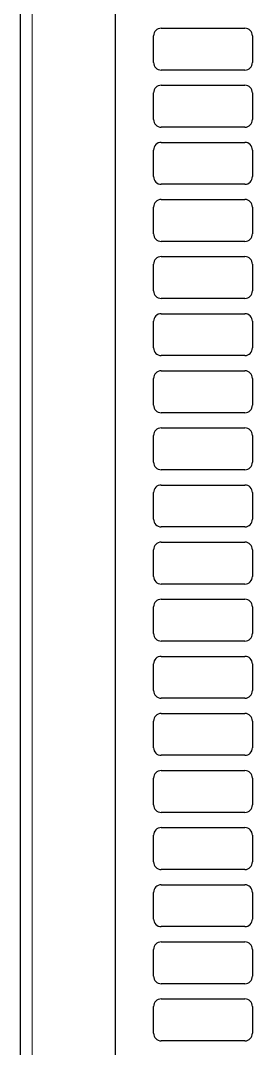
# Model space of a CAD drawing. Header units: millimetres. Extents: x -591 to 844, y -456 to 1988.
# Drawn here: x 293 to 354, y 1349 to 1619 of the extents above; entities that cross this region are included whole.
import ezdxf

# ---------------------------------------------------------------- set-up
doc = ezdxf.new("R2010")
doc.units = ezdxf.units.MM

msp = doc.modelspace()

# ---------------------------------------------------------------- linework, layer by layer
at = {"color": 7, "linetype": 'Continuous', "lineweight": 25}
for p, q in [((292.98, -240.98), (292.98, 1842.02)), ((317.98, -240.98), (317.98, 1812.82)), ((327.98, 1608.02), (327.98, 1615.02)), ((329.98, 1617.02), (351.98, 1617.02)), ((353.98, 1615.02), (353.98, 1608.02)), ((351.98, 1606.02), (329.98, 1606.02)), ((329.98, 1602.02), (351.98, 1602.02)), ((327.98, 1593.02), (327.98, 1600.02)), ((353.98, 1600.02), (353.98, 1593.02)), ((351.98, 1591.02), (329.98, 1591.02)), ((327.98, 1578.02), (327.98, 1585.02)), ((329.98, 1587.02), (351.98, 1587.02)), ((353.98, 1585.02), (353.98, 1578.02)), ((351.98, 1576.02), (329.98, 1576.02)), ((329.98, 1572.02), (351.98, 1572.02)), ((327.98, 1563.02), (327.98, 1570.02)), ((353.98, 1570.02), (353.98, 1563.02)), ((351.98, 1561.02), (329.98, 1561.02)), ((329.98, 1557.02), (351.98, 1557.02)), ((327.98, 1548.02), (327.98, 1555.02)), ((353.98, 1555.02), (353.98, 1548.02)), ((351.98, 1546.02), (329.98, 1546.02)), ((329.98, 1542.02), (351.98, 1542.02)), ((327.98, 1533.02), (327.98, 1540.02)), ((353.98, 1540.02), (353.98, 1533.02)), ((351.98, 1531.02), (329.98, 1531.02)), ((329.98, 1527.02), (351.98, 1527.02)), ((327.98, 1518.02), (327.98, 1525.02)), ((353.98, 1525.02), (353.98, 1518.02)), ((351.98, 1516.02), (329.98, 1516.02)), ((329.98, 1512.02), (351.98, 1512.02)), ((327.98, 1503.02), (327.98, 1510.02)), ((353.98, 1510.02), (353.98, 1503.02)), ((351.98, 1501.02), (329.98, 1501.02)), ((329.98, 1497.02), (351.98, 1497.02)), ((327.98, 1488.02), (327.98, 1495.02)), ((353.98, 1495.02), (353.98, 1488.02)), ((351.98, 1486.02), (329.98, 1486.02)), ((327.98, 1473.02), (327.98, 1480.02)), ((329.98, 1482.02), (351.98, 1482.02)), ((353.98, 1480.02), (353.98, 1473.02)), ((351.98, 1471.02), (329.98, 1471.02)), ((329.98, 1467.02), (351.98, 1467.02)), ((327.98, 1458.02), (327.98, 1465.02)), ((353.98, 1465.02), (353.98, 1458.02)), ((351.98, 1456.02), (329.98, 1456.02)), ((327.98, 1443.02), (327.98, 1450.02)), ((329.98, 1452.02), (351.98, 1452.02)), ((353.98, 1450.02), (353.98, 1443.02)), ((351.98, 1441.02), (329.98, 1441.02)), ((329.98, 1437.02), (351.98, 1437.02)), ((327.98, 1428.02), (327.98, 1435.02)), ((353.98, 1435.02), (353.98, 1428.02)), ((351.98, 1426.02), (329.98, 1426.02)), ((329.98, 1422.02), (351.98, 1422.02)), ((327.98, 1413.02), (327.98, 1420.02)), ((353.98, 1420.02), (353.98, 1413.02)), ((351.98, 1411.02), (329.98, 1411.02)), ((329.98, 1407.02), (351.98, 1407.02)), ((327.98, 1398.02), (327.98, 1405.02)), ((353.98, 1405.02), (353.98, 1398.02)), ((351.98, 1396.02), (329.98, 1396.02)), ((329.98, 1392.02), (351.98, 1392.02)), ((327.98, 1383.02), (327.98, 1390.02)), ((353.98, 1390.02), (353.98, 1383.02)), ((351.98, 1381.02), (329.98, 1381.02)), ((329.98, 1377.02), (351.98, 1377.02)), ((327.98, 1368.02), (327.98, 1375.02)), ((353.98, 1375.02), (353.98, 1368.02)), ((351.98, 1366.02), (329.98, 1366.02)), ((329.98, 1362.02), (351.98, 1362.02)), ((327.98, 1353.02), (327.98, 1360.02)), ((353.98, 1360.02), (353.98, 1353.02)), ((351.98, 1351.02), (329.98, 1351.02))]:
    msp.add_line(p, q, dxfattribs=at)
at = {"color": 8, "linetype": 'Continuous', "lineweight": 18}
msp.add_line((296.08, -240.98), (296.08, 1812.82), dxfattribs=at)
at = {"color": 7, "linetype": 'Continuous', "lineweight": 25}
for centre, start, end in [((329.98, 1615.02), 90, 180), ((351.98, 1615.02), 0, 90), ((329.98, 1608.02), 180, 270), ((351.98, 1608.02), 270, 0), ((329.98, 1600.02), 90, 180), ((351.98, 1600.02), 0, 90), ((329.98, 1593.02), 180, 270), ((351.98, 1593.02), 270, 0), ((329.98, 1585.02), 90, 180), ((351.98, 1585.02), 0, 90), ((329.98, 1578.02), 180, 270), ((351.98, 1578.02), 270, 0), ((329.98, 1570.02), 90, 180), ((351.98, 1570.02), 0, 90), ((329.98, 1563.02), 180, 270), ((351.98, 1563.02), 270, 0), ((329.98, 1555.02), 90, 180), ((351.98, 1555.02), 0, 90), ((329.98, 1548.02), 180, 270), ((351.98, 1548.02), 270, 0), ((329.98, 1540.02), 90, 180), ((351.98, 1540.02), 0, 90), ((329.98, 1533.02), 180, 270), ((351.98, 1533.02), 270, 0), ((329.98, 1525.02), 90, 180), ((351.98, 1525.02), 0, 90), ((329.98, 1518.02), 180, 270), ((351.98, 1518.02), 270, 0), ((329.98, 1510.02), 90, 180), ((351.98, 1510.02), 0, 90), ((329.98, 1503.02), 180, 270), ((351.98, 1503.02), 270, 0), ((329.98, 1495.02), 90, 180), ((351.98, 1495.02), 0, 90), ((329.98, 1488.02), 180, 270), ((351.98, 1488.02), 270, 0), ((329.98, 1480.02), 90, 180), ((351.98, 1480.02), 0, 90), ((329.98, 1473.02), 180, 270), ((351.98, 1473.02), 270, 0), ((329.98, 1465.02), 90, 180), ((351.98, 1465.02), 0, 90), ((329.98, 1458.02), 180, 270), ((351.98, 1458.02), 270, 0), ((329.98, 1450.02), 90, 180), ((351.98, 1450.02), 0, 90), ((329.98, 1443.02), 180, 270), ((351.98, 1443.02), 270, 0), ((329.98, 1435.02), 90, 180), ((351.98, 1435.02), 0, 90), ((329.98, 1428.02), 180, 270), ((351.98, 1428.02), 270, 0), ((329.98, 1420.02), 90, 180), ((351.98, 1420.02), 0, 90), ((329.98, 1413.02), 180, 270), ((351.98, 1413.02), 270, 0), ((329.98, 1405.02), 90, 180), ((351.98, 1405.02), 0, 90), ((329.98, 1398.02), 180, 270), ((351.98, 1398.02), 270, 0), ((329.98, 1390.02), 90, 180), ((351.98, 1390.02), 0, 90), ((329.98, 1383.02), 180, 270), ((351.98, 1383.02), 270, 0), ((329.98, 1375.02), 90, 180), ((351.98, 1375.02), 0, 90), ((329.98, 1368.02), 180, 270), ((351.98, 1368.02), 270, 0), ((329.98, 1360.02), 90, 180), ((351.98, 1360.02), 0, 90), ((329.98, 1353.02), 180, 270), ((351.98, 1353.02), 270, 0)]:
    msp.add_arc(centre, 2, start, end, dxfattribs=at)

doc.saveas('drawing.dxf')
